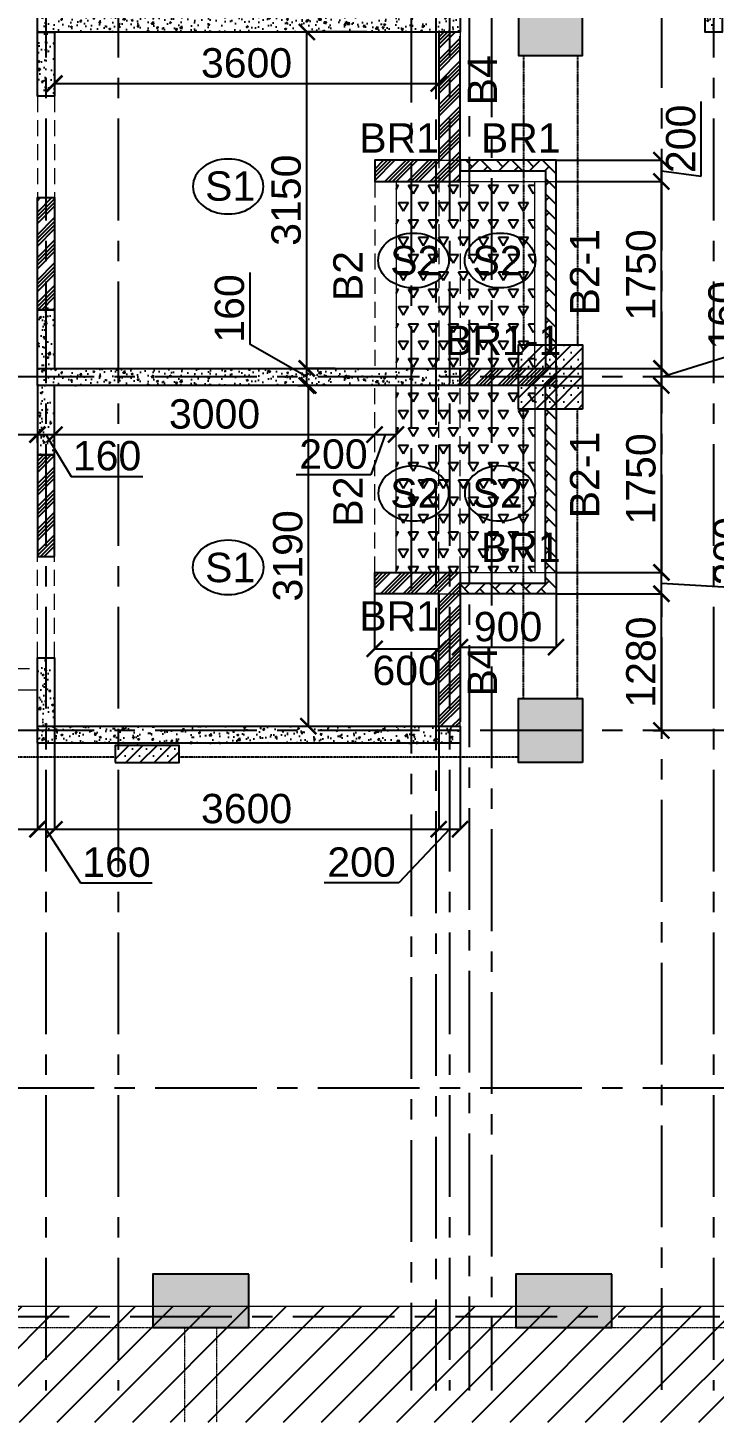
# Model space of a CAD drawing. Header units: inches. Extents: x -1898 to 127651, y -195120 to -109120.
# Drawn here: x 34448 to 40878, y -143846 to -130792 of the extents above; entities that cross this region are included whole.
import ezdxf

# ---------------------------------------------------------------- set-up
doc = ezdxf.new("R2010")
doc.units = ezdxf.units.IN
doc.header["$MEASUREMENT"] = 0
for name, pattern in [('CENTER', [50.8, 31.75, -6.35, 6.35, -6.35]), ('DASHED2', [9.525, 6.35, -3.175]), ('Hidden', [3, 2, -1])]:
    doc.linetypes.add(name, pattern=pattern)
for name, color, linetype in [('1', 8, 'Continuous'), ('160 R.C. WALL HAT', 8, 'Continuous'), ('160 R.C.WALL', 6, 'Continuous'), ('AR-Column', 40, 'Continuous'), ('AR-Hidden', 251, 'DASHED2'), ('BAL. PARAPET WALL', 4, 'Continuous'), ('BEAM TEXT', 4, 'Continuous'), ('DIM', 251, 'Continuous'), ('GRID', 8, 'CENTER'), ('JKEC COL', 6, 'Continuous'), ('JKEC COL HAT', 2, 'Continuous'), ('NON S.WALL HATCH', 8, 'Continuous'), ('NON STRUC R.C.WALL', 6, 'Continuous'), ('NON.STRUC.R.C.WALLS', 1, 'Continuous'), ('PARAPET WALL', 4, 'Continuous'), ('SUNKEN', 8, 'Continuous')]:
    doc.layers.add(name, color=color, linetype=linetype)
for name, color, linetype, lineweight in [('BEAMS', 3, 'Continuous', 0), ('SLAB CIR', 1, 'Continuous', 25), ('SLAB TXT', 3, 'Continuous', 0)]:
    doc.layers.add(name, color=color, linetype=linetype, lineweight=lineweight)
doc.styles.add('T200', font='sanss___.ttf', dxfattribs={"height": 275})
doc.styles.add('T300', font='sanss___.ttf', dxfattribs={"height": 350})
doc.dimstyles.new('T 200', dxfattribs={"dimtxt": 275, "dimasz": 150, "dimexe": 1, "dimexo": 0, "dimgap": 50, "dimtad": 1, "dimdec": 0, "dimrnd": 5, "dimdsep": 46, "dimtxsty": 'T200', "dimblk": 'ARCHTICK', "dimcen": 2.5, "dimdle": 1, "dimclrd": 5, "dimclre": 253, "dimclrt": 1, "dimadec": 0, "dimazin": 0, "dimtfac": 1, "dimtdec": 0, "dimtmove": 2, "dimatfit": 3, "dimfxl": 0, "dimarcsym": 0})
pattern_1 = [(45, (2346260.05, -240371.21), (-106.066017, 106.066017), []), (45, (2346295.4, -240371.21), (-106.066017, 106.066017), []), (45, (2346330.76, -240371.21), (-106.066017, 106.066017), []), (45, (2346366.12, -240371.21), (-106.066017, 106.066017), [])]
pattern_2 = [(60, (2301842.9, -345548.81), (-93.75, 162.379763), [93.75, -93.75]), (120, (2301842.9, -345548.81), (-187.5, 1e-07), [93.75, -93.75]), (0, (2301796.02, -345467.62), (93.75, 162.379763), [93.75, -93.75])]
pattern_3 = [(50, (2207006.52, 101615.64), (179.315046, -15.688034), [18.75, -206.25]), (355, (2207006.52, 101615.64), (-34.687833, 188.048033), [15, -165]), (100.4514445, (2207021.47, 101614.33), (144.627212, 172.359998), [15.935048, -175.285528]), (46.1842, (2207006.52, 101665.64), (266.810333, -41.37982), [28.125, -309.375]), (96.635635, (2207028.76, 101662.2), (233.665486, 243.52965), [23.902586, -262.92844]), (351.184164, (2207006.52, 101665.64), (233.665486, 243.52965), [22.5, -247.5]), (21, (2207031.52, 101653.14), (149.226763, -100.654723), [18.75, -206.25]), (326, (2207031.52, 101653.14), (60.828833, 181.287511), [15, -165]), (71.451445, (2207043.96, 101644.75), (210.055594, 80.632788), [15.935047, -175.285528]), (37.5, (2207006.524, 101615.64), (3.0399638, 83.2234635), [0, -163, 0, -167.5, 0, -165.625]), (7.5, (2207006.52, 101615.64), (65.7673844, 98.602928), [0, -95.5, 0, -159.25, 0, -63.125]), (327.5, (2206950.774, 101615.64), (133.455609, -5.638718), [0, -62.5, 0, -195, 0, -258.75]), (317.5, (2206925.77, 101615.64), (145.7965423, 25.0262456), [0, -81.25, 0, -129.5, 0, -183.75])]
pattern_4 = [(50, (2184721.52, 112605.64), (179.315046, -15.688034), [18.75, -206.25]), (355, (2184721.52, 112605.64), (-34.687833, 188.048033), [15, -165]), (100.4514445, (2184736.47, 112604.33), (144.627212, 172.359998), [15.935048, -175.285528]), (46.1842, (2184721.52, 112655.64), (266.810333, -41.37982), [28.125, -309.375]), (96.635635, (2184743.76, 112652.2), (233.665486, 243.52965), [23.902586, -262.92844]), (351.184164, (2184721.52, 112655.64), (233.665486, 243.52965), [22.5, -247.5]), (21, (2184746.52, 112643.14), (149.226763, -100.654723), [18.75, -206.25]), (326, (2184746.52, 112643.14), (60.828833, 181.287511), [15, -165]), (71.451445, (2184758.96, 112634.75), (210.055594, 80.632788), [15.935047, -175.285528]), (37.5, (2184721.524, 112605.64), (3.0399638, 83.2234635), [0, -163, 0, -167.5, 0, -165.625]), (7.5, (2184721.52, 112605.64), (65.7673844, 98.602928), [0, -95.5, 0, -159.25, 0, -63.125]), (327.5, (2184665.774, 112605.64), (133.455609, -5.638718), [0, -62.5, 0, -195, 0, -258.75]), (317.5, (2184640.77, 112605.64), (145.7965423, 25.0262456), [0, -81.25, 0, -129.5, 0, -183.75])]
pattern_5 = [(45, (-131825.64, 75915.45), (-66.29126, 66.29126), []), (45, (-131759.35, 75915.45), (-66.29126, 66.29126), [0, -93.75])]

# ---------------------------------------------------------------- blocks, each defined once
blk = doc.blocks.new('_ARCHTICK')
at = {"color": 0, "linetype": 'ByBlock', "const_width": 0.15}
blk.add_lwpolyline([(-0.5, -0.5), (0.5, 0.5)], dxfattribs=at)
blk = doc.blocks.new('*D62')
at = {"layer": 'Defpoints', "color": 0}
for p in [(36992, -134140, 15), (37076, -134140), (36992, -137330, 15)]:
    blk.add_point(p, dxfattribs=at)
at = {"layer": 'DIM', "color": 253, "lineweight": -2}
for p, q in [((36992, -134140), (37077, -134140)), ((36992, -137330), (37077, -137330))]:
    blk.add_line(p, q, dxfattribs=at)
at = {"layer": 'DIM', "color": 5, "lineweight": -2}
blk.add_line((37076, -137331), (37076, -134139), dxfattribs=at)
at = {"layer": 'DIM', "color": 5, "lineweight": -2, "xscale": 150, "yscale": 150, "zscale": 150}
for p, rotation in [((37076, -134140), 90), ((37076, -137330), 270)]:
    blk.add_blockref('_ARCHTICK', p, dxfattribs=dict(at, rotation=rotation))
at = {"layer": 'DIM', "color": 1, "insert": (36884, -135735), "char_height": 275, "attachment_point": 5, "rotation": 90, "style": 'T200'}
blk.add_mtext('3190', dxfattribs=at)
blk = doc.blocks.new('*D63')
at = {"layer": 'Defpoints', "color": 0}
for p in [(37061, -133980), (37328, -133980, 15), (36977, -134140, 15)]:
    blk.add_point(p, dxfattribs=at)
at = {"layer": 'DIM', "color": 5, "lineweight": -2}
for p, q in [((36530, -133755), (36530, -133083)), ((37061, -134060), (36530, -133755)), ((37061, -134141), (37061, -133979))]:
    blk.add_line(p, q, dxfattribs=at)
at = {"layer": 'DIM', "color": 253, "lineweight": -2}
for p, q in [((37328, -133980), (37060, -133980)), ((36977, -134140), (37062, -134140))]:
    blk.add_line(p, q, dxfattribs=at)
at = {"layer": 'DIM', "color": 5, "lineweight": -2, "xscale": 150, "yscale": 150, "zscale": 150}
for p, rotation in [((37061, -133980), 90), ((37061, -134140), 270)]:
    blk.add_blockref('_ARCHTICK', p, dxfattribs=dict(at, rotation=rotation))
at = {"layer": 'DIM', "color": 1, "insert": (36338, -133419), "char_height": 275, "attachment_point": 5, "rotation": 90, "style": 'T200'}
blk.add_mtext('160', dxfattribs=at)
blk = doc.blocks.new('*D64')
at = {"layer": 'Defpoints', "color": 0}
for p in [(37061, -130830), (37626, -130830, 15), (37328, -133980, 15)]:
    blk.add_point(p, dxfattribs=at)
at = {"layer": 'DIM', "color": 253, "lineweight": -2}
for p, q in [((37626, -130830), (37060, -130830)), ((37328, -133980), (37060, -133980))]:
    blk.add_line(p, q, dxfattribs=at)
at = {"layer": 'DIM', "color": 5, "lineweight": -2}
blk.add_line((37061, -133981), (37061, -130829), dxfattribs=at)
at = {"layer": 'DIM', "color": 5, "lineweight": -2, "xscale": 150, "yscale": 150, "zscale": 150}
for p, rotation in [((37061, -130830), 90), ((37061, -133980), 270)]:
    blk.add_blockref('_ARCHTICK', p, dxfattribs=dict(at, rotation=rotation))
at = {"layer": 'DIM', "color": 1, "insert": (36869, -132405), "char_height": 275, "attachment_point": 5, "rotation": 90, "style": 'T200'}
blk.add_mtext('3150', dxfattribs=at)
blk = doc.blocks.new('A$C2EF61270')
at = {"layer": '1'}
h = blk.add_hatch(dxfattribs=at)
h.set_pattern_fill('ANSI31', color=256, scale=2000)
h.set_pattern_definition([(45, (0, -1085.52), (-176.7767, 176.7767), [])])
h.paths.add_polyline_path([(0, 0), (63301, 0), (63301, -1086), (0, -1086)])
at = {"layer": 'JKEC COL HAT', "linetype": 'Continuous', "ltscale": 100}
h = blk.add_hatch(color=256, dxfattribs=at)
h.dxf.hatch_style = 1
h.paths.add_polyline_path([(23052, 300), (22151, 300), (22151, -200), (23052, -200)])
h = blk.add_hatch(color=256, dxfattribs=at)
h.dxf.hatch_style = 1
h.paths.add_polyline_path([(26451, 300), (25552, 300), (25552, -200), (26451, -200)])
at = {"layer": 'BEAMS', "color": 4, "linetype": 'Continuous', "ltscale": 0.01}
blk.add_line((9751, 0), (63001, 0), dxfattribs=at)
at = {"layer": 'BEAMS', "linetype": 'Hidden', "ltscale": 0.01}
for p, q in [((9751, -200), (45400, -200)), ((22451, -1086), (22451, -200)), ((22751, -1086), (22751, -200))]:
    blk.add_line(p, q, dxfattribs=at)
at = {"layer": 'GRID', "ltscale": 30}
blk.add_line((64039, -100), (-2655, -100), dxfattribs=at)
at = {"layer": 'JKEC COL'}
for points in [[(23052, 300), (22151, 300), (22151, -200), (23052, -200)], [(26451, 300), (25552, 300), (25552, -200), (26451, -200)]]:
    blk.add_lwpolyline(points, close=True, dxfattribs=at)
blk = doc.blocks.new('*D278')
at = {"layer": 'Defpoints', "color": 0}
for p in [(32737, -137330, 15), (34537, -137490, 15), (34537, -138295)]:
    blk.add_point(p, dxfattribs=at)
at = {"layer": 'DIM', "color": 253, "lineweight": -2}
for p, q in [((32737, -137330), (32737, -138296)), ((34537, -137490), (34537, -138296))]:
    blk.add_line(p, q, dxfattribs=at)
at = {"layer": 'DIM', "color": 5, "lineweight": -2}
blk.add_line((32736, -138295), (34538, -138295), dxfattribs=at)
at = {"layer": 'DIM', "color": 5, "lineweight": -2, "xscale": 150, "yscale": 150, "zscale": 150, "rotation": 180}
blk.add_blockref('_ARCHTICK', (32737, -138295), dxfattribs=at)
at = {"layer": 'DIM', "color": 5, "lineweight": -2, "xscale": 150, "yscale": 150, "zscale": 150}
blk.add_blockref('_ARCHTICK', (34537, -138295), dxfattribs=at)
at = {"layer": 'DIM', "color": 1, "insert": (33637, -138104), "char_height": 275, "attachment_point": 5, "style": 'T200'}
blk.add_mtext('1800', dxfattribs=at)
blk = doc.blocks.new('*D279')
at = {"layer": 'Defpoints', "color": 0}
for p in [(34697, -137330, 15), (34537, -137490, 15), (34697, -138295)]:
    blk.add_point(p, dxfattribs=at)
at = {"layer": 'DIM', "color": 253, "lineweight": -2}
for p, q in [((34697, -137330), (34697, -138296)), ((34537, -137490), (34537, -138296))]:
    blk.add_line(p, q, dxfattribs=at)
at = {"layer": 'DIM', "color": 5, "lineweight": -2}
for p, q in [((34536, -138295), (34698, -138295)), ((34617, -138295), (34942, -138797)), ((34942, -138797), (35614, -138797))]:
    blk.add_line(p, q, dxfattribs=at)
at = {"layer": 'DIM', "color": 5, "lineweight": -2, "xscale": 150, "yscale": 150, "zscale": 150, "rotation": 180}
blk.add_blockref('_ARCHTICK', (34537, -138295), dxfattribs=at)
at = {"layer": 'DIM', "color": 5, "lineweight": -2, "xscale": 150, "yscale": 150, "zscale": 150}
blk.add_blockref('_ARCHTICK', (34697, -138295), dxfattribs=at)
at = {"layer": 'DIM', "color": 1, "insert": (35278, -138605), "char_height": 275, "attachment_point": 5, "style": 'T200'}
blk.add_mtext('160', dxfattribs=at)
blk = doc.blocks.new('*D280')
at = {"layer": 'Defpoints', "color": 0}
for p in [(34697, -137330, 15), (38297, -137330, 15), (38297, -138295)]:
    blk.add_point(p, dxfattribs=at)
at = {"layer": 'DIM', "color": 253, "lineweight": -2}
for p, q in [((34697, -137330), (34697, -138296)), ((38297, -137330), (38297, -138296))]:
    blk.add_line(p, q, dxfattribs=at)
at = {"layer": 'DIM', "color": 5, "lineweight": -2}
blk.add_line((34696, -138295), (38298, -138295), dxfattribs=at)
at = {"layer": 'DIM', "color": 5, "lineweight": -2, "xscale": 150, "yscale": 150, "zscale": 150, "rotation": 180}
blk.add_blockref('_ARCHTICK', (34697, -138295), dxfattribs=at)
at = {"layer": 'DIM', "color": 5, "lineweight": -2, "xscale": 150, "yscale": 150, "zscale": 150}
blk.add_blockref('_ARCHTICK', (38297, -138295), dxfattribs=at)
at = {"layer": 'DIM', "color": 1, "insert": (36497, -138103), "char_height": 275, "attachment_point": 5, "style": 'T200'}
blk.add_mtext('3600', dxfattribs=at)
blk = doc.blocks.new('*D281')
at = {"layer": 'Defpoints', "color": 0}
for p in [(38297, -137330, 15), (38497, -137330, 15), (38497, -138295)]:
    blk.add_point(p, dxfattribs=at)
at = {"layer": 'DIM', "color": 253, "lineweight": -2}
for p, q in [((38297, -137330), (38297, -138296)), ((38497, -137330), (38497, -138296))]:
    blk.add_line(p, q, dxfattribs=at)
at = {"layer": 'DIM', "color": 5, "lineweight": -2}
for p, q in [((38397, -138295), (37923, -138796)), ((38296, -138295), (38498, -138295)), ((37923, -138796), (37225, -138796))]:
    blk.add_line(p, q, dxfattribs=at)
at = {"layer": 'DIM', "color": 5, "lineweight": -2, "xscale": 150, "yscale": 150, "zscale": 150, "rotation": 180}
blk.add_blockref('_ARCHTICK', (38297, -138295), dxfattribs=at)
at = {"layer": 'DIM', "color": 5, "lineweight": -2, "xscale": 150, "yscale": 150, "zscale": 150}
blk.add_blockref('_ARCHTICK', (38497, -138295), dxfattribs=at)
at = {"layer": 'DIM', "color": 1, "insert": (37574, -138604), "char_height": 275, "attachment_point": 5, "style": 'T200'}
blk.add_mtext('200', dxfattribs=at)
blk = doc.blocks.new('*D284')
at = {"layer": 'Defpoints', "color": 0}
for p in [(37697, -136090, 15), (38297, -136090, 15), (38297, -136606)]:
    blk.add_point(p, dxfattribs=at)
at = {"layer": 'DIM', "color": 253, "lineweight": -2}
for p, q in [((37697, -136090), (37697, -136607)), ((38297, -136090), (38297, -136607))]:
    blk.add_line(p, q, dxfattribs=at)
at = {"layer": 'DIM', "color": 5, "lineweight": -2}
blk.add_line((37696, -136606), (38298, -136606), dxfattribs=at)
at = {"layer": 'DIM', "color": 5, "lineweight": -2, "xscale": 150, "yscale": 150, "zscale": 150, "rotation": 180}
blk.add_blockref('_ARCHTICK', (37697, -136606), dxfattribs=at)
at = {"layer": 'DIM', "color": 5, "lineweight": -2, "xscale": 150, "yscale": 150, "zscale": 150}
blk.add_blockref('_ARCHTICK', (38297, -136606), dxfattribs=at)
at = {"layer": 'DIM', "color": 1, "insert": (37997, -136809), "char_height": 275, "attachment_point": 5, "style": 'T200'}
blk.add_mtext('600', dxfattribs=at)
blk = doc.blocks.new('*D285')
at = {"layer": 'Defpoints', "color": 0}
for p in [(38497, -136090, 15), (39397, -136090, 15), (39397, -136590)]:
    blk.add_point(p, dxfattribs=at)
at = {"layer": 'DIM', "color": 253, "lineweight": -2}
for p, q in [((38497, -136090), (38497, -136591)), ((39397, -136090), (39397, -136591))]:
    blk.add_line(p, q, dxfattribs=at)
at = {"layer": 'DIM', "color": 5, "lineweight": -2}
blk.add_line((38496, -136590), (39398, -136590), dxfattribs=at)
at = {"layer": 'DIM', "color": 5, "lineweight": -2, "xscale": 150, "yscale": 150, "zscale": 150, "rotation": 180}
blk.add_blockref('_ARCHTICK', (38497, -136590), dxfattribs=at)
at = {"layer": 'DIM', "color": 5, "lineweight": -2, "xscale": 150, "yscale": 150, "zscale": 150}
blk.add_blockref('_ARCHTICK', (39397, -136590), dxfattribs=at)
at = {"layer": 'DIM', "color": 1, "insert": (38947, -136399), "char_height": 275, "attachment_point": 5, "style": 'T200'}
blk.add_mtext('900', dxfattribs=at)
blk = doc.blocks.new('*D289')
at = {"layer": 'Defpoints', "color": 0}
for p in [(32737, -134665, 15), (34537, -134600), (34537, -134678, 15)]:
    blk.add_point(p, dxfattribs=at)
at = {"layer": 'DIM', "color": 5, "lineweight": -2}
blk.add_line((32736, -134600), (34538, -134600), dxfattribs=at)
at = {"layer": 'DIM', "color": 253, "lineweight": -2}
for p, q in [((32737, -134665), (32737, -134599)), ((34537, -134678), (34537, -134599))]:
    blk.add_line(p, q, dxfattribs=at)
at = {"layer": 'DIM', "color": 5, "lineweight": -2, "xscale": 150, "yscale": 150, "zscale": 150, "rotation": 180}
blk.add_blockref('_ARCHTICK', (32737, -134600), dxfattribs=at)
at = {"layer": 'DIM', "color": 5, "lineweight": -2, "xscale": 150, "yscale": 150, "zscale": 150}
blk.add_blockref('_ARCHTICK', (34537, -134600), dxfattribs=at)
at = {"layer": 'DIM', "color": 1, "insert": (33637, -134408), "char_height": 275, "attachment_point": 5, "style": 'T200'}
blk.add_mtext('1800', dxfattribs=at)
blk = doc.blocks.new('*D290')
at = {"layer": 'Defpoints', "color": 0}
for p in [(34537, -134678, 15), (34697, -134600), (34697, -134678, 15)]:
    blk.add_point(p, dxfattribs=at)
at = {"layer": 'DIM', "color": 5, "lineweight": -2}
for p, q in [((34536, -134600), (34698, -134600)), ((34617, -134600), (34854, -134991)), ((34854, -134991), (35526, -134991))]:
    blk.add_line(p, q, dxfattribs=at)
at = {"layer": 'DIM', "color": 253, "lineweight": -2}
for p, q in [((34537, -134678), (34537, -134599)), ((34697, -134678), (34697, -134599))]:
    blk.add_line(p, q, dxfattribs=at)
at = {"layer": 'DIM', "color": 5, "lineweight": -2, "xscale": 150, "yscale": 150, "zscale": 150, "rotation": 180}
blk.add_blockref('_ARCHTICK', (34537, -134600), dxfattribs=at)
at = {"layer": 'DIM', "color": 5, "lineweight": -2, "xscale": 150, "yscale": 150, "zscale": 150}
blk.add_blockref('_ARCHTICK', (34697, -134600), dxfattribs=at)
at = {"layer": 'DIM', "color": 1, "insert": (35190, -134799), "char_height": 275, "attachment_point": 5, "style": 'T200'}
blk.add_mtext('160', dxfattribs=at)
blk = doc.blocks.new('*D291')
at = {"layer": 'Defpoints', "color": 0}
for p in [(34697, -134678, 15), (37697, -134600, 15), (37697, -134600)]:
    blk.add_point(p, dxfattribs=at)
at = {"layer": 'DIM', "color": 5, "lineweight": -2}
blk.add_line((34696, -134600), (37698, -134600), dxfattribs=at)
at = {"layer": 'DIM', "color": 253, "lineweight": -2}
for p, q in [((34697, -134678), (34697, -134599)), ((37697, -134600), (37697, -134599))]:
    blk.add_line(p, q, dxfattribs=at)
at = {"layer": 'DIM', "color": 5, "lineweight": -2, "xscale": 150, "yscale": 150, "zscale": 150, "rotation": 180}
blk.add_blockref('_ARCHTICK', (34697, -134600), dxfattribs=at)
at = {"layer": 'DIM', "color": 5, "lineweight": -2, "xscale": 150, "yscale": 150, "zscale": 150}
blk.add_blockref('_ARCHTICK', (37697, -134600), dxfattribs=at)
at = {"layer": 'DIM', "color": 1, "insert": (36197, -134408), "char_height": 275, "attachment_point": 5, "style": 'T200'}
blk.add_mtext('3000', dxfattribs=at)
blk = doc.blocks.new('*D292')
at = {"layer": 'Defpoints', "color": 0}
for p in [(37697, -134600, 15), (37897, -134600, 15), (37897, -134600)]:
    blk.add_point(p, dxfattribs=at)
at = {"layer": 'DIM', "color": 5, "lineweight": -2}
for p, q in [((37797, -134600), (37660, -134976)), ((37696, -134600), (37898, -134600)), ((37660, -134976), (36962, -134976))]:
    blk.add_line(p, q, dxfattribs=at)
at = {"layer": 'DIM', "color": 253, "lineweight": -2}
for p, q in [((37697, -134600), (37697, -134599)), ((37897, -134600), (37897, -134599))]:
    blk.add_line(p, q, dxfattribs=at)
at = {"layer": 'DIM', "color": 5, "lineweight": -2, "xscale": 150, "yscale": 150, "zscale": 150, "rotation": 180}
blk.add_blockref('_ARCHTICK', (37697, -134600), dxfattribs=at)
at = {"layer": 'DIM', "color": 5, "lineweight": -2, "xscale": 150, "yscale": 150, "zscale": 150}
blk.add_blockref('_ARCHTICK', (37897, -134600), dxfattribs=at)
at = {"layer": 'DIM', "color": 1, "insert": (37311, -134784), "char_height": 275, "attachment_point": 5, "style": 'T200'}
blk.add_mtext('200', dxfattribs=at)
blk = doc.blocks.new('*D304')
at = {"layer": 'Defpoints', "color": 0}
for p in [(39397, -136090), (40384, -136090), (40306, -137370, 15)]:
    blk.add_point(p, dxfattribs=at)
at = {"layer": 'DIM', "color": 253, "lineweight": -2}
for p, q in [((39397, -136090), (40385, -136090)), ((40306, -137370), (40385, -137370))]:
    blk.add_line(p, q, dxfattribs=at)
at = {"layer": 'DIM', "color": 5, "lineweight": -2}
blk.add_line((40384, -137371), (40384, -136089), dxfattribs=at)
at = {"layer": 'DIM', "color": 5, "lineweight": -2, "xscale": 150, "yscale": 150, "zscale": 150}
for p, rotation in [((40384, -136090), 90), ((40384, -137370), 270)]:
    blk.add_blockref('_ARCHTICK', p, dxfattribs=dict(at, rotation=rotation))
at = {"layer": 'DIM', "color": 1, "insert": (40193, -136730), "char_height": 275, "attachment_point": 5, "rotation": 90, "style": 'T200'}
blk.add_mtext('1280', dxfattribs=at)
blk = doc.blocks.new('*D305')
at = {"layer": 'Defpoints', "color": 0}
for p in [(39397, -135890, 15), (40384, -135890), (39397, -136090)]:
    blk.add_point(p, dxfattribs=at)
at = {"layer": 'DIM', "color": 5, "lineweight": -2}
for p, q in [((41203, -136040), (41203, -135342)), ((40384, -136091), (40384, -135889)), ((40384, -135990), (41203, -136040))]:
    blk.add_line(p, q, dxfattribs=at)
at = {"layer": 'DIM', "color": 253, "lineweight": -2}
for p, q in [((39397, -135890), (40385, -135890)), ((39397, -136090), (40385, -136090))]:
    blk.add_line(p, q, dxfattribs=at)
at = {"layer": 'DIM', "color": 5, "lineweight": -2, "xscale": 150, "yscale": 150, "zscale": 150}
for p, rotation in [((40384, -135890), 90), ((40384, -136090), 270)]:
    blk.add_blockref('_ARCHTICK', p, dxfattribs=dict(at, rotation=rotation))
at = {"layer": 'DIM', "color": 1, "insert": (41011, -135691), "char_height": 275, "attachment_point": 5, "rotation": 90, "style": 'T200'}
blk.add_mtext('200', dxfattribs=at)
blk = doc.blocks.new('*D306')
at = {"layer": 'Defpoints', "color": 0}
for p in [(39397, -134140, 15), (40384, -134140), (39397, -135890, 15)]:
    blk.add_point(p, dxfattribs=at)
at = {"layer": 'DIM', "color": 253, "lineweight": -2}
for p, q in [((39397, -134140), (40385, -134140)), ((39397, -135890), (40385, -135890))]:
    blk.add_line(p, q, dxfattribs=at)
at = {"layer": 'DIM', "color": 5, "lineweight": -2}
blk.add_line((40384, -135891), (40384, -134139), dxfattribs=at)
at = {"layer": 'DIM', "color": 5, "lineweight": -2, "xscale": 150, "yscale": 150, "zscale": 150}
for p, rotation in [((40384, -134140), 90), ((40384, -135890), 270)]:
    blk.add_blockref('_ARCHTICK', p, dxfattribs=dict(at, rotation=rotation))
at = {"layer": 'DIM', "color": 1, "insert": (40193, -135015), "char_height": 275, "attachment_point": 5, "rotation": 90, "style": 'T200'}
blk.add_mtext('1750', dxfattribs=at)
blk = doc.blocks.new('*D307')
at = {"layer": 'Defpoints', "color": 0}
for p in [(39397, -133980, 15), (40384, -133980), (39397, -134140, 15)]:
    blk.add_point(p, dxfattribs=at)
at = {"layer": 'DIM', "color": 5, "lineweight": -2}
for p, q in [((41155, -133819), (41155, -133147)), ((40384, -134060), (41155, -133819)), ((40384, -134141), (40384, -133979))]:
    blk.add_line(p, q, dxfattribs=at)
at = {"layer": 'DIM', "color": 253, "lineweight": -2}
for p, q in [((39397, -133980), (40385, -133980)), ((39397, -134140), (40385, -134140))]:
    blk.add_line(p, q, dxfattribs=at)
at = {"layer": 'DIM', "color": 5, "lineweight": -2, "xscale": 150, "yscale": 150, "zscale": 150}
for p, rotation in [((40384, -133980), 90), ((40384, -134140), 270)]:
    blk.add_blockref('_ARCHTICK', p, dxfattribs=dict(at, rotation=rotation))
at = {"layer": 'DIM', "color": 1, "insert": (40963, -133483), "char_height": 275, "attachment_point": 5, "rotation": 90, "style": 'T200'}
blk.add_mtext('160', dxfattribs=at)
blk = doc.blocks.new('*D308')
at = {"layer": 'Defpoints', "color": 0}
for p in [(39397, -132230, 15), (40384, -132230), (39397, -133980, 15)]:
    blk.add_point(p, dxfattribs=at)
at = {"layer": 'DIM', "color": 253, "lineweight": -2}
for p, q in [((39397, -132230), (40385, -132230)), ((39397, -133980), (40385, -133980))]:
    blk.add_line(p, q, dxfattribs=at)
at = {"layer": 'DIM', "color": 5, "lineweight": -2}
blk.add_line((40384, -133981), (40384, -132229), dxfattribs=at)
at = {"layer": 'DIM', "color": 5, "lineweight": -2, "xscale": 150, "yscale": 150, "zscale": 150}
for p, rotation in [((40384, -132230), 90), ((40384, -133980), 270)]:
    blk.add_blockref('_ARCHTICK', p, dxfattribs=dict(at, rotation=rotation))
at = {"layer": 'DIM', "color": 1, "insert": (40193, -133105), "char_height": 275, "attachment_point": 5, "rotation": 90, "style": 'T200'}
blk.add_mtext('1750', dxfattribs=at)
blk = doc.blocks.new('*D309')
at = {"layer": 'Defpoints', "color": 0}
for p in [(39397, -132030, 15), (40384, -132030), (39397, -132230, 15)]:
    blk.add_point(p, dxfattribs=at)
at = {"layer": 'DIM', "color": 5, "lineweight": -2}
for p, q in [((40758, -132180), (40758, -131482)), ((40384, -132231), (40384, -132029)), ((40384, -132130), (40758, -132180))]:
    blk.add_line(p, q, dxfattribs=at)
at = {"layer": 'DIM', "color": 253, "lineweight": -2}
for p, q in [((39397, -132030), (40385, -132030)), ((39397, -132230), (40385, -132230))]:
    blk.add_line(p, q, dxfattribs=at)
at = {"layer": 'DIM', "color": 5, "lineweight": -2, "xscale": 150, "yscale": 150, "zscale": 150}
for p, rotation in [((40384, -132030), 90), ((40384, -132230), 270)]:
    blk.add_blockref('_ARCHTICK', p, dxfattribs=dict(at, rotation=rotation))
at = {"layer": 'DIM', "color": 1, "insert": (40566, -131831), "char_height": 275, "attachment_point": 5, "rotation": 90, "style": 'T200'}
blk.add_mtext('200', dxfattribs=at)
blk = doc.blocks.new('*D350')
at = {"layer": 'Defpoints', "color": 0}
for p in [(34697, -130830, 15), (38297, -130830, 15), (38297, -131313)]:
    blk.add_point(p, dxfattribs=at)
at = {"layer": 'DIM', "color": 253, "lineweight": -2}
for p, q in [((34697, -130830), (34697, -131314)), ((38297, -130830), (38297, -131314))]:
    blk.add_line(p, q, dxfattribs=at)
at = {"layer": 'DIM', "color": 5, "lineweight": -2}
blk.add_line((34696, -131313), (38298, -131313), dxfattribs=at)
at = {"layer": 'DIM', "color": 5, "lineweight": -2, "xscale": 150, "yscale": 150, "zscale": 150, "rotation": 180}
blk.add_blockref('_ARCHTICK', (34697, -131313), dxfattribs=at)
at = {"layer": 'DIM', "color": 5, "lineweight": -2, "xscale": 150, "yscale": 150, "zscale": 150}
blk.add_blockref('_ARCHTICK', (38297, -131313), dxfattribs=at)
at = {"layer": 'DIM', "color": 1, "insert": (36497, -131121), "char_height": 275, "attachment_point": 5, "style": 'T200'}
blk.add_mtext('3600', dxfattribs=at)
blk = doc.blocks.new('A$C02A55DAE')
at = {"layer": 'NON S.WALL HATCH'}
h = blk.add_hatch(dxfattribs=at)
h.set_pattern_fill('SACNCR', color=256, scale=1000)
h.set_pattern_definition(pattern_5)
h.paths.add_polyline_path([(22427, -18480), (23027, -18480), (23027, -17880), (22427, -17880)])
h.paths.add_polyline_path([(22427, -15170), (23027, -15170), (23027, -14570), (22427, -14570)])
h.paths.add_polyline_path([(22427, -11500), (23027, -11500), (23027, -11860), (22427, -11860)])
h.paths.add_polyline_path([(34483, -18480), (33883, -18480), (33883, -17880), (34483, -17880)])
h.paths.add_polyline_path([(34483, -11260), (33883, -11260), (33883, -11860), (34483, -11860)])
edge = h.paths.add_edge_path()
edge.add_line((34435, -11860), (34435, -14570))
h = blk.add_hatch(dxfattribs=at)
h.set_pattern_fill('SACNCR', color=256, scale=1000)
h.set_pattern_definition(pattern_5)
h.paths.add_polyline_path([(34483, -14570), (33883, -14570), (33883, -15170), (34483, -15170)])
h = blk.add_hatch(dxfattribs=at)
h.set_pattern_fill('SACNCR', color=256, scale=1000)
h.set_pattern_definition(pattern_5)
h.paths.add_polyline_path([(30102, -18480), (30702, -18480), (30702, -18320), (30102, -18320)])
at = {"layer": 'AR-Column', "color": 4, "elevation": -29}
for points in [[(34483, -11260), (33883, -11260), (33883, -11860), (34483, -11860)], [(34483, -15170), (33883, -15170), (33883, -14570), (34483, -14570)], [(34483, -18480), (33883, -18480), (33883, -17880), (34483, -17880)], [(30102, -18480), (30702, -18480), (30702, -18320), (30102, -18320)]]:
    blk.add_lwpolyline(points, close=True, dxfattribs=at)
at = {"layer": 'AR-Hidden', "ltscale": 0.009}
for p, q in [((33930, -11860, -29), (33930, -14570, -29)), ((34435, -11860, -29), (34435, -14570, -29)), ((33930, -17880, -29), (33930, -15170, -29)), ((34435, -17880, -29), (34435, -15170, -29)), ((30102, -18430, -29), (26865, -18430, -29)), ((33883, -18430, -29), (30702, -18430, -29))]:
    blk.add_line(p, q, dxfattribs=at)

msp = doc.modelspace()

# ---------------------------------------------------------------- hatches: boundary and pattern name
at = {"layer": '160 R.C. WALL HAT'}
h = msp.add_hatch(dxfattribs=at)
h.set_pattern_fill('AR-CONC', color=256, scale=25)
h.set_pattern_definition([(50, (2221981.83, 105085.64), (179.315046, -15.688034), [18.75, -206.25]), (355, (2221981.83, 105085.64), (-34.687833, 188.048033), [15, -165]), (100.4514445, (2221996.77, 105084.33), (144.627212, 172.359998), [15.935048, -175.285528]), (46.1842, (2221981.83, 105135.64), (266.810333, -41.37982), [28.125, -309.375]), (96.635635, (2222004.07, 105132.2), (233.665486, 243.52965), [23.902586, -262.92844]), (351.184164, (2221981.83, 105135.64), (233.665486, 243.52965), [22.5, -247.5]), (21, (2222006.83, 105123.14), (149.226763, -100.654723), [18.75, -206.25]), (326, (2222006.83, 105123.14), (60.828833, 181.287511), [15, -165]), (71.451445, (2222019.27, 105114.75), (210.055594, 80.632788), [15.935047, -175.285528]), (37.5, (2221981.83, 105085.64), (3.0399638, 83.2234635), [0, -163, 0, -167.5, 0, -165.625]), (7.5, (2221981.83, 105085.64), (65.7673844, 98.602928), [0, -95.5, 0, -159.25, 0, -63.125]), (327.5, (2221926.08, 105085.64), (133.455609, -5.638718), [0, -62.5, 0, -195, 0, -258.75]), (317.5, (2221901.08, 105085.64), (145.7965423, 25.0262456), [0, -81.25, 0, -129.5, 0, -183.75])])
h.paths.add_polyline_path([(40792.7, -128710.2), (40952.7, -128710.2), (40952.7, -130830.2), (40792.7, -130830.2)])
h = msp.add_hatch(dxfattribs=at)
h.set_pattern_fill('AR-CONC', color=256, scale=25)
h.set_pattern_definition([(50, (2213666.52, 104925.64), (179.315046, -15.688034), [18.75, -206.25]), (355, (2213666.52, 104925.64), (-34.687833, 188.048033), [15, -165]), (100.4514445, (2213681.46, 104924.33), (144.627212, 172.359998), [15.935048, -175.285528]), (46.1842, (2213666.52, 104975.64), (266.810333, -41.37982), [28.125, -309.375]), (96.635635, (2213688.75, 104972.2), (233.665486, 243.52965), [23.902586, -262.92844]), (351.184164, (2213666.52, 104975.64), (233.665486, 243.52965), [22.5, -247.5]), (21, (2213691.52, 104963.14), (149.226763, -100.654723), [18.75, -206.25]), (326, (2213691.52, 104963.14), (60.828833, 181.287511), [15, -165]), (71.451445, (2213703.96, 104954.75), (210.055594, 80.632788), [15.935047, -175.285528]), (37.5, (2213666.52, 104925.64), (3.0399638, 83.2234635), [0, -163, 0, -167.5, 0, -165.625]), (7.5, (2213666.52, 104925.64), (65.7673844, 98.602928), [0, -95.5, 0, -159.25, 0, -63.125]), (327.5, (2213610.77, 104925.64), (133.455609, -5.638718), [0, -62.5, 0, -195, 0, -258.75]), (317.5, (2213585.77, 104925.64), (145.7965423, 25.0262456), [0, -81.25, 0, -129.5, 0, -183.75])])
h.paths.add_polyline_path([(34537.4, -130830.2), (34537.4, -130670.2), (38497.4, -130670.2), (38497.4, -130830.2)])
h = msp.add_hatch(dxfattribs=at)
h.set_pattern_fill('AR-CONC', color=256, scale=25)
h.set_pattern_definition([(50, (2213666.52, 104325.64), (179.315046, -15.688034), [18.75, -206.25]), (355, (2213666.52, 104325.64), (-34.687833, 188.048033), [15, -165]), (100.4514445, (2213681.47, 104324.33), (144.627212, 172.359998), [15.935048, -175.285528]), (46.1842, (2213666.52, 104375.64), (266.810333, -41.37982), [28.125, -309.375]), (96.635635, (2213688.76, 104372.2), (233.665486, 243.52965), [23.902586, -262.92844]), (351.184164, (2213666.52, 104375.64), (233.665486, 243.52965), [22.5, -247.5]), (21, (2213691.52, 104363.14), (149.226763, -100.654723), [18.75, -206.25]), (326, (2213691.52, 104363.14), (60.828833, 181.287511), [15, -165]), (71.451445, (2213703.96, 104354.75), (210.055594, 80.632788), [15.935047, -175.285528]), (37.5, (2213666.524, 104325.64), (3.0399638, 83.2234635), [0, -163, 0, -167.5, 0, -165.625]), (7.5, (2213666.52, 104325.64), (65.7673844, 98.602928), [0, -95.5, 0, -159.25, 0, -63.125]), (327.5, (2213610.774, 104325.64), (133.455609, -5.638718), [0, -62.5, 0, -195, 0, -258.75]), (317.5, (2213585.77, 104325.64), (145.7965423, 25.0262456), [0, -81.25, 0, -129.5, 0, -183.75])])
h.paths.add_polyline_path([(34537.4, -130830.2), (34697.4, -130830.2), (34697.4, -131430.2), (34537.4, -131430.2)])
h = msp.add_hatch(dxfattribs=at)
h.set_pattern_fill('AR-CONC', color=256, scale=25)
h.set_pattern_definition(pattern_4)
h.paths.add_polyline_path([(34697.4, -133410.2), (34537.4, -133410.2), (34537.4, -133980.2), (34697.4, -133980.2)])
h = msp.add_hatch(dxfattribs=at)
h.set_pattern_fill('AR-CONC', color=256, scale=25)
h.set_pattern_definition([(50, (2213666.52, 101615.64), (179.315046, -15.688034), [18.75, -206.25]), (355, (2213666.52, 101615.64), (-34.687833, 188.048033), [15, -165]), (100.4514445, (2213681.47, 101614.33), (144.627212, 172.359998), [15.935048, -175.285528]), (46.1842, (2213666.52, 101665.64), (266.810333, -41.37982), [28.125, -309.375]), (96.635635, (2213688.76, 101662.2), (233.665486, 243.52965), [23.902586, -262.92844]), (351.184164, (2213666.52, 101665.64), (233.665486, 243.52965), [22.5, -247.5]), (21, (2213691.52, 101653.14), (149.226763, -100.654723), [18.75, -206.25]), (326, (2213691.52, 101653.14), (60.828833, 181.287511), [15, -165]), (71.451445, (2213703.96, 101644.75), (210.055594, 80.632788), [15.935047, -175.285528]), (37.5, (2213666.52, 101615.64), (3.0399638, 83.2234635), [0, -163, 0, -167.5, 0, -165.625]), (7.5, (2213666.52, 101615.64), (65.7673844, 98.602928), [0, -95.5, 0, -159.25, 0, -63.125]), (327.5, (2213610.77, 101615.64), (133.455609, -5.638718), [0, -62.5, 0, -195, 0, -258.75]), (317.5, (2213585.77, 101615.64), (145.7965423, 25.0262456), [0, -81.25, 0, -129.5, 0, -183.75])])
h.paths.add_polyline_path([(34537.4, -134140.2), (34537.4, -133980.2), (38497.4, -133980.2), (38497.4, -134140.2)])
h = msp.add_hatch(dxfattribs=at)
h.set_pattern_fill('AR-CONC', color=256, scale=25)
h.set_pattern_definition(pattern_4)
h.paths.add_polyline_path([(34697.4, -134790.2), (34537.4, -134790.2), (34537.4, -134140.2), (34697.4, -134140.2)])
h = msp.add_hatch(dxfattribs=at)
h.set_pattern_fill('AR-CONC', color=256, scale=25)
h.set_pattern_definition(pattern_3)
h.paths.add_polyline_path([(34697.4, -136690.2), (34537.4, -136690.2), (34537.4, -137330.2), (34697.4, -137330.2)])
h = msp.add_hatch(dxfattribs=at)
h.set_pattern_fill('AR-CONC', color=256, scale=25)
h.set_pattern_definition(pattern_3)
h.paths.add_polyline_path([(34537.4, -137490.2), (34537.4, -137330.2), (38497.4, -137330.2), (38497.4, -137490.2)])
at = {"layer": 'BAL. PARAPET WALL'}
h = msp.add_hatch(dxfattribs=at)
h.set_pattern_fill('AR-HBONE', color=256, style=0)
h.set_pattern_definition([(45, (-2097180.89, 362541.15), (1e-14, 143.684098), [304.8, -101.6]), (135, (-2097109.05, 362613), (1e-14, 143.684098), [304.8, -101.6])])
h.paths.add_polyline_path([(39297.4, -133980.2), (39397.4, -133980.2), (39397.4, -132030.2), (38497.4, -132030.2), (38497.4, -132130.2), (39297.4, -132130.2)])
h = msp.add_hatch(dxfattribs=at)
h.set_pattern_fill('AR-HBONE', color=256, style=0)
h.set_pattern_definition([(45, (-2097180.89, 362541.15), (1e-14, 143.684098), [304.8, -101.6]), (135, (-2097109.05, 362613), (1e-14, 143.684098), [304.8, -101.6])])
h.paths.add_polyline_path([(39297.4, -134140.2), (39397.4, -134140.2), (39397.4, -136090.2), (38497.4, -136090.2), (38497.4, -135990.2), (39297.4, -135990.2)])
at = {"layer": 'NON STRUC R.C.WALL'}
h = msp.add_hatch(dxfattribs=at)
h.set_pattern_fill('ANSI34', color=1, scale=200)
h.set_pattern_definition(pattern_1)
h.paths.add_polyline_path([(38297.4, -130830.2), (38497.4, -130830.2), (38497.4, -132230.2), (37697.4, -132230.2), (37697.4, -132030.2), (38297.4, -132030.2)])
h = msp.add_hatch(dxfattribs=at)
h.set_pattern_fill('ANSI34', color=1, scale=200)
h.set_pattern_definition(pattern_1)
h.paths.add_polyline_path([(34697.4, -132380.2), (34697.4, -133430.2), (34537.4, -133430.2), (34537.4, -132380.2)])
h = msp.add_hatch(dxfattribs=at)
h.set_pattern_fill('ANSI34', color=1, scale=200)
h.set_pattern_definition(pattern_1)
h.paths.add_polyline_path([(38497.4, -134140.2), (38497.4, -133980.2), (39397.4, -133980.2), (39397.4, -134140.2)])
h = msp.add_hatch(dxfattribs=at)
h.set_pattern_fill('ANSI34', color=1, scale=200)
h.set_pattern_definition(pattern_1)
h.paths.add_polyline_path([(34697.4, -135740.2), (34697.4, -134790.2), (34537.4, -134790.2), (34537.4, -135740.2)])
h = msp.add_hatch(dxfattribs=at)
h.set_pattern_fill('ANSI34', color=1, scale=200)
h.set_pattern_definition(pattern_1)
h.paths.add_polyline_path([(38297.4, -137330.2), (38497.4, -137330.2), (38497.4, -135890.2), (37697.4, -135890.2), (37697.4, -136090.2), (38297.4, -136090.2)])
at = {"layer": 'SUNKEN'}
h = msp.add_hatch(dxfattribs=at)
h.set_pattern_fill('TRIANG', color=256, scale=500)
h.set_pattern_definition(pattern_2)
h.paths.add_polyline_path([(39197.4, -132230.2), (37897.4, -132230.2), (37897.4, -133980.2), (39197.4, -133980.2)])
h = msp.add_hatch(dxfattribs=at)
h.set_pattern_fill('TRIANG', color=256, scale=500)
h.set_pattern_definition(pattern_2)
h.paths.add_polyline_path([(39197.4, -135890.2), (37897.4, -135890.2), (37897.4, -134140.2), (39197.4, -134140.2)])

# ---------------------------------------------------------------- linework, layer by layer
at = {"layer": '160 R.C.WALL', "elevation": 14.7}
for points in [[(40792.7, -128710.2), (40952.7, -128710.2), (40952.7, -130830.2), (40792.7, -130830.2)], [(34537.4, -130830.2), (34537.4, -130670.2), (38497.4, -130670.2), (38497.4, -130830.2)], [(34537.4, -130830.2), (34697.4, -130830.2), (34697.4, -131430.2), (34537.4, -131430.2)], [(34537.4, -134140.2), (34537.4, -133980.2), (38497.4, -133980.2), (38497.4, -134140.2)], [(34537.4, -137490.2), (34537.4, -137330.2), (38497.4, -137330.2), (38497.4, -137490.2)]]:
    msp.add_lwpolyline(points, close=True, dxfattribs=at)
for points in [[(34537.4, -133980.2), (34537.4, -133430.2), (34697.4, -133430.2), (34697.4, -133980.2)], [(34537.4, -134140.2), (34537.4, -134790.2), (34697.4, -134790.2), (34697.4, -134140.2)], [(34537.4, -137330.2), (34537.4, -136690.2), (34697.4, -136690.2), (34697.4, -137330.2)]]:
    msp.add_lwpolyline(points, dxfattribs=at)
at = {"layer": 'BAL. PARAPET WALL', "elevation": 14.7}
for points in [[(39297.4, -133980.2), (39397.4, -133980.2), (39397.4, -132030.2), (38497.4, -132030.2), (38497.4, -132130.2), (39297.4, -132130.2), (39297.4, -133980.2)], [(39297.4, -134140.2), (39397.4, -134140.2), (39397.4, -136090.2), (38497.4, -136090.2), (38497.4, -135990.2), (39297.4, -135990.2), (39297.4, -134140.2)]]:
    msp.add_lwpolyline(points, dxfattribs=at)
at = {"layer": 'BEAMS', "linetype": 'Hidden', "ltscale": 75}
for p, q in [((38297.4, -130830.2, 14.7), (38297.4, -133980.2, 14.7)), ((34537.4, -131430.2, 14.7), (34537.4, -133430.2, 14.7)), ((34697.4, -131430.2, 14.7), (34697.4, -133430.2, 14.7)), ((37697.4, -132230.2, 14.7), (37697.4, -133980.2, 14.7)), ((38497.4, -132230.2, 14.7), (38497.4, -133980.2, 14.7)), ((37697.4, -135890.2, 14.7), (37697.4, -134140.2, 14.7)), ((38297.4, -137330.2, 14.7), (38297.4, -134140.2, 14.7)), ((38497.4, -135890.2, 14.7), (38497.4, -134140.2, 14.7)), ((34537.4, -136690.2, 14.7), (34537.4, -134790.2, 14.7)), ((34697.4, -136690.2, 14.7), (34697.4, -134790.2, 14.7)), ((32737.4, -136790.2, 14.7), (34537.4, -136790.2, 14.7))]:
    msp.add_line(p, q, dxfattribs=at)
at = {"layer": 'BEAMS', "color": 4, "linetype": 'Continuous', "ltscale": 0.01}
for p, q in [((38497.4, -130830.2, 14.7), (38497.4, -132230.2, 14.7)), ((37697.4, -132030.2, 14.7), (39397.4, -132030.2, 14.7)), ((39397.4, -133980.2, 14.7), (39397.4, -132030.2, 14.7)), ((37697.4, -132230.2, 14.7), (39397.4, -132230.2, 14.7)), ((37897.4, -132230.2, 14.7), (37897.4, -133980.2, 14.7)), ((39197.4, -133980.2, 14.7), (39197.4, -132230.2, 14.7)), ((37897.4, -135890.2, 14.7), (37897.4, -134140.2, 14.7)), ((39197.4, -134140.2, 14.7), (39197.4, -135890.2, 14.7)), ((39397.4, -134140.2, 14.7), (39397.4, -136090.2, 14.7)), ((37697.4, -135890.2, 14.7), (39397.4, -135890.2, 14.7)), ((38497.4, -137330.2, 14.7), (38497.4, -135890.2, 14.7)), ((37697.4, -136090.2, 14.7), (39397.4, -136090.2, 14.7)), ((32737.4, -136990.2, 14.7), (34537.4, -136990.2, 14.7))]:
    msp.add_line(p, q, dxfattribs=at)
at = {"layer": 'GRID', "ltscale": 30}
for p, q in [((34617.4, -111829.1, 14.7), (34617.4, -143550.6, 14.7)), ((35292.4, -111829.1, 14.7), (35292.4, -143550.6, 14.7)), ((38397.4, -111829.1, 14.7), (38397.4, -143550.6, 14.7)), ((40872.7, -111829.1, 14.7), (40872.7, -143550.6, 14.7)), ((40384.3, -112112.4, 14.7), (40384.3, -143550.6, 14.7)), ((38039.5, -112248.3, 14.7), (38039.5, -143550.6, 14.7)), ((38269.5, -112218.5, 14.7), (38269.5, -143550.6, 14.7)), ((38582.4, -112188.3, 14.7), (38582.4, -143550.6, 14.7)), ((38792.4, -112387.5, 14.7), (38792.4, -143550.6, 14.7)), ((86883.8, -134060.2, 14.7), (739.5, -134060.2, 14.7)), ((86883.8, -137370.2, 14.7), (739.5, -137370.2, 14.7)), ((86883.8, -140720.2, 14.7), (739.5, -140720.2, 14.7))]:
    msp.add_line(p, q, dxfattribs=at)
at = {"layer": 'NON.STRUC.R.C.WALLS', "elevation": 14.7}
for points in [[(38297.4, -130830.2), (38297.4, -132030.2), (37697.4, -132030.2), (37697.4, -132230.2), (38497.4, -132230.2), (38497.4, -130870.2)], [(38297.4, -137330.2), (38297.4, -136090.2), (37697.4, -136090.2), (37697.4, -135890.2), (38497.4, -135890.2), (38497.4, -137290.2)]]:
    msp.add_lwpolyline(points, dxfattribs=at)
for points in [[(34697.4, -132380.2), (34697.4, -133430.2), (34537.4, -133430.2), (34537.4, -132380.2)], [(38497.4, -134140.2), (38497.4, -133980.2), (39397.4, -133980.2), (39397.4, -134140.2)], [(34697.4, -135740.2), (34697.4, -134790.2), (34537.4, -134790.2), (34537.4, -135740.2)]]:
    msp.add_lwpolyline(points, close=True, dxfattribs=at)
at = {"layer": 'PARAPET WALL'}
for p, q in [((37697.4, -132030.2, 14.7), (37697.4, -132230.2, 14.7)), ((37697.4, -136090.2, 14.7), (37697.4, -135890.2, 14.7))]:
    msp.add_line(p, q, dxfattribs=at)
at = {"layer": 'SLAB CIR', "extrusion": (0, 0, -1)}
for centre in [(36324.6, -132277, -0.7), (36324.6, -132277, -0.7), (38061.7, -135150.8, -0.7), (38872.3, -135150.8, -0.7)]:
    msp.add_ellipse(centre, major_axis=(-331, 0), ratio=0.77685, dxfattribs=at)
at = {"layer": 'SLAB CIR'}
for centre in [(38061.7, -132969.6, -0.7), (38872.3, -132969.6, -0.7), (36324.6, -135843.4, -0.7)]:
    msp.add_ellipse(centre, major_axis=(-331, 0), ratio=0.77685, dxfattribs=at)

# ---------------------------------------------------------------- block references
at = {"layer": '160 R.C.WALL'}
msp.add_blockref('A$C2EF61270', (13467.2, -142760.2, 14.7), dxfattribs=at)
at = {"layer": 'DIM', "color": 1}
msp.add_blockref('A$C02A55DAE', (5162.4, -119190.2, 29.5), dxfattribs=at)

# ---------------------------------------------------------------- texts
at = {"layer": 'BEAM TEXT', "style": 'T300'}
for s, p in [('B4', (38843.6, -131517.1)), ('B2-1', (39802.4, -133484.8)), ('B2', (37584.1, -133350.6)), ('B2-1', (39802.4, -135383.6)), ('B2', (37584.1, -135462.2)), ('B4', (38843.6, -137051.9))]:
    msp.add_text(s, height=275, rotation=90, dxfattribs=at).set_placement(p)
for s, p in [('BR1', (37552.9, -131960)), ('BR1', (38692.4, -131960)), ('BR1-1', (38357, -133854.7)), ('BR1', (38692.4, -135793.5)), ('BR1', (37552.9, -136435.4))]:
    msp.add_text(s, height=275, dxfattribs=at).set_placement(p)
at = {"layer": 'SLAB TXT', "style": 'T300'}
for s, p in [('S1', (36108.4, -132409.8)), ('S2', (37842.8, -133107.6)), ('S2', (38613.4, -133107.6)), ('S2', (37842.8, -135283.7)), ('S2', (38613.4, -135283.7)), ('S1', (36108.4, -135981.4))]:
    msp.add_text(s, height=275, dxfattribs=at).set_placement(p)

# ---------------------------------------------------------------- dimensions: what is measured, and where the dimension line sits
at = {"layer": 'DIM'}
for base, p1, p2, picture, middle in [((37060.8, -130830.2), (37327.7, -133980.2, 14.7), (37626.2, -130830.2, 14.7), '*D64', (36869, -132405.2)), ((40384.3, -132230.2), (39397.4, -133980.2, 14.7), (39397.4, -132230.2, 14.7), '*D308', (40192.6, -133105.2)), ((37076, -134140.2), (36992, -137330.2, 14.7), (36992, -134140.2, 14.7), '*D62', (36884.2, -135735.2)), ((40384.3, -134140.2), (39397.4, -135890.2, 14.7), (39397.4, -134140.2, 14.7), '*D306', (40192.6, -135015.2)), ((40384.3, -136090.2), (40305.8, -137370.2, 14.7), (39397.4, -136090.2), '*D304', (40192.6, -136730.2))]:
    dim = msp.add_linear_dim(base=base, p1=p1, p2=p2, angle=90, dimstyle='T 200', dxfattribs=at)
    dim.commit()
    dim.dimension.update_dxf_attribs({"geometry": picture, "text_midpoint": middle})
for base, p1, p2, picture, middle in [((38297.4, -131313), (34697.4, -130830.2, 14.7), (38297.4, -130830.2, 14.7), '*D350', (36497.4, -131121.2)), ((34537.4, -134599.7), (32737.4, -134664.6, 14.7), (34537.4, -134678, 14.7), '*D289', (33637.4, -134408)), ((37697.4, -134599.7), (34697.4, -134678, 14.7), (37697.4, -134599.7, 14.7), '*D291', (36197.4, -134407.8)), ((39397.4, -136590.2), (38497.4, -136090.2, 14.7), (39397.4, -136090.2, 14.7), '*D285', (38947.4, -136398.5)), ((34537.4, -138295.2), (32737.4, -137330.2, 14.7), (34537.4, -137490.2, 14.7), '*D278', (33637.4, -138103.5)), ((38297.4, -138295.2), (34697.4, -137330.2, 14.7), (38297.4, -137330.2, 14.7), '*D280', (36497.4, -138103.4))]:
    dim = msp.add_linear_dim(base=base, p1=p1, p2=p2, dimstyle='T 200', dxfattribs=at)
    dim.commit()
    dim.dimension.update_dxf_attribs({"geometry": picture, "text_midpoint": middle})
for base, p1, p2, picture, middle in [((40384.3, -132030.2), (39397.4, -132230.2, 14.7), (39397.4, -132030.2, 14.7), '*D309', (40758, -132130.2)), ((37060.8, -133980.2), (36976.8, -134140.2, 14.7), (37327.7, -133980.2, 14.7), '*D63', (36530.3, -133704.9)), ((40384.3, -133980.2), (39397.4, -134140.2, 14.7), (39397.4, -133980.2, 14.7), '*D307', (41154.6, -133769.3)), ((40384.3, -135890.2), (39397.4, -136090.2), (39397.4, -135890.2, 14.7), '*D305', (41202.7, -135990.2))]:
    dim = msp.add_linear_dim(base=base, p1=p1, p2=p2, angle=90, dimstyle='T 200', override={"dimtmove": 1}, dxfattribs=at)
    dim.commit()
    dim.dimension.update_dxf_attribs({"geometry": picture, "text_midpoint": middle, "dimtype": 160})
for base, p1, p2, picture, middle in [((34697.4, -134599.7), (34537.4, -134678, 14.7), (34697.4, -134678, 14.7), '*D290', (34903.5, -134990.8)), ((37897.4, -134599.7), (37697.4, -134599.7, 14.7), (37897.4, -134599.7, 14.7), '*D292', (37609.9, -134975.8)), ((34697.4, -138295.2), (34537.4, -137490.2, 14.7), (34697.4, -137330.2, 14.7), '*D279', (34992.1, -138796.7)), ((38497.4, -138295.2), (38297.4, -137330.2, 14.7), (38497.4, -137330.2, 14.7), '*D281', (37873.3, -138796.1))]:
    dim = msp.add_linear_dim(base=base, p1=p1, p2=p2, dimstyle='T 200', override={"dimtmove": 1}, dxfattribs=at)
    dim.commit()
    dim.dimension.update_dxf_attribs({"geometry": picture, "text_midpoint": middle, "dimtype": 160})
dim = msp.add_linear_dim(base=(38297.4, -136606), p1=(37697.4, -136090.2, 14.7), p2=(38297.4, -136090.2, 14.7), dimstyle='T 200', dxfattribs=at)
dim.commit()
dim.dimension.update_dxf_attribs({"geometry": '*D284', "text_midpoint": (37997.4, -136808.5), "dimtype": 160})

doc.saveas('drawing.dxf')
